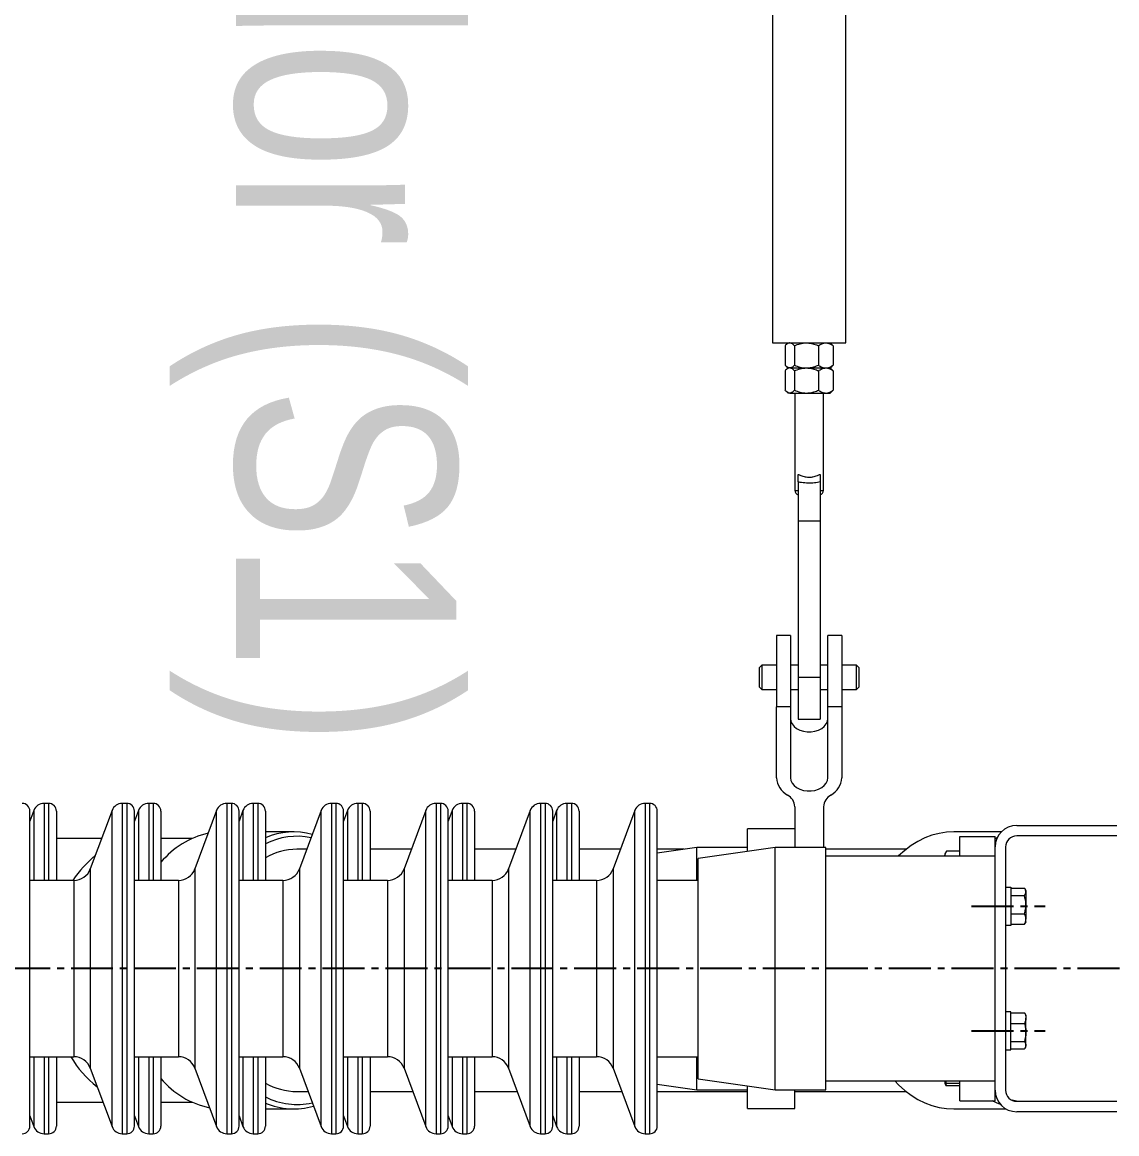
# Model space of a CAD drawing. Header units: millimetres. Extents: x 1587714 to 3094800, y -694377 to -413614.
# Drawn here: x 2046012 to 2046509, y -578092 to -577587 of the extents above; entities that cross this region are included whole.
import ezdxf
from ezdxf.enums import TextEntityAlignment as Align

# ---------------------------------------------------------------- set-up
doc = ezdxf.new("R2010")
doc.units = ezdxf.units.MM
doc.linetypes.add('CENTER2', pattern=[28.575, 19.05, -3.175, 3.175, -3.175])
for name, color, linetype in [('0_EJES', 1, 'CENTER2'), ('M0_EQUIPOS', 7, 'Continuous'), ('M2_PLBULONES', 2, 'Continuous'), ('M_DIM', 1, 'Continuous')]:
    doc.layers.add(name, color=color, linetype=linetype)
doc.styles.add('ARIAL', font='arial.ttf', dxfattribs={"width": 0.8})

msp = doc.modelspace()

# ---------------------------------------------------------------- linework, layer by layer
at = {"layer": '0_EJES'}
for p, q in [((2046443.0053, -577988.7871), (2046476.3896, -577988.7871)), ((2046738.7427, -578017.058), (2044355.5699, -578017.058)), ((2046443.0053, -578045.3288), (2046476.3896, -578045.3288))]:
    msp.add_line(p, q, dxfattribs=at)
at = {"layer": 'M0_EQUIPOS', "color": 180, "linetype": 'Continuous', "lineweight": 15}
for p, q in [((2046385.9201, -577733.0188), (2046385.9201, -577068.058)), ((2046352.5201, -577071.8865), (2046352.5201, -577733.0188)), ((2046352.5201, -577733.0188), (2046385.9201, -577733.0188)), ((2046358.3151, -577734.2891), (2046358.3151, -577743.1282)), ((2046359.6951, -577733.0188), (2046358.9087, -577733.6969)), ((2046362.5281, -577734.2891), (2046362.5281, -577743.1282)), ((2046373.4331, -577734.2891), (2046373.4331, -577743.1282)), ((2046379.5316, -577733.6969), (2046378.7451, -577733.0188)), ((2046380.1251, -577734.2891), (2046380.1251, -577743.1282)), ((2046358.3151, -577745.6684), (2046358.3151, -577754.5075)), ((2046358.9087, -577743.7205), (2046359.6951, -577744.3981)), ((2046359.6951, -577744.3981), (2046358.9087, -577745.0761)), ((2046360.4216, -577744.3981), (2046367.9806, -577744.3981)), ((2046362.5281, -577745.6684), (2046362.5281, -577754.5075)), ((2046367.9806, -577744.3981), (2046376.7791, -577744.3981)), ((2046373.4331, -577745.6684), (2046373.4331, -577754.5075)), ((2046376.7791, -577744.3981), (2046378.7451, -577744.3981)), ((2046378.7451, -577744.3981), (2046379.5316, -577743.7205)), ((2046379.5316, -577745.0761), (2046378.7451, -577744.3981)), ((2046380.1251, -577745.6684), (2046380.1251, -577754.5075)), ((2046358.9087, -577755.0997), (2046359.6951, -577755.7773)), ((2046360.4216, -577755.7773), (2046359.6951, -577755.7773)), ((2046360.4216, -577755.7773), (2046367.9806, -577755.7773)), ((2046362.7201, -577755.7773), (2046362.7201, -577800.0192)), ((2046367.9806, -577755.7773), (2046376.7791, -577755.7773)), ((2046375.7201, -577800.0192), (2046375.7201, -577755.7773)), ((2046376.7791, -577755.7773), (2046378.7451, -577755.7773)), ((2046378.7451, -577755.7773), (2046379.5316, -577755.0997)), ((2046364.2201, -577796.1592), (2046364.2201, -577813.8318)), ((2046374.2201, -577796.1592), (2046374.2201, -577813.8318)), ((2046362.7201, -577800.0192), (2046364.2201, -577800.0192)), ((2046374.2201, -577800.0192), (2046375.7201, -577800.0192)), ((2046364.2201, -577813.8318), (2046364.2201, -577884.8319)), ((2046364.2201, -577813.8318), (2046374.2201, -577813.8318)), ((2046374.2201, -577813.8318), (2046374.2201, -577884.8319)), ((2046360.7201, -577865.8318), (2046354.3702, -577865.8318)), ((2046354.3702, -577865.8318), (2046354.3702, -577898.2672)), ((2046360.7201, -577865.8318), (2046360.7201, -577898.2672)), ((2046384.0701, -577865.8318), (2046377.7202, -577865.8318)), ((2046377.7202, -577898.2672), (2046377.7202, -577865.8318)), ((2046384.0701, -577865.8318), (2046384.0701, -577898.2672)), ((2046347.7202, -577879.332), (2046346.7201, -577880.3319)), ((2046346.7201, -577889.3318), (2046346.7201, -577880.3319)), ((2046354.3702, -577879.332), (2046347.7202, -577879.332)), ((2046347.7202, -577879.332), (2046347.7202, -577890.3322)), ((2046364.2201, -577879.332), (2046360.7201, -577879.332)), ((2046377.7202, -577879.332), (2046374.2201, -577879.332)), ((2046390.7201, -577879.332), (2046384.0701, -577879.332)), ((2046391.7202, -577880.3319), (2046390.7201, -577879.332)), ((2046390.7201, -577890.3322), (2046390.7201, -577879.332)), ((2046391.7202, -577880.3319), (2046391.7202, -577889.3318)), ((2046364.2201, -577884.8319), (2046374.2201, -577884.8319)), ((2046364.2201, -577884.8319), (2046364.2201, -577903.8319)), ((2046374.2201, -577884.8319), (2046374.2201, -577903.8319)), ((2046346.7201, -577889.3318), (2046347.7202, -577890.3322)), ((2046347.7202, -577890.3322), (2046354.3702, -577890.3322)), ((2046360.7201, -577890.3322), (2046364.2201, -577890.3322)), ((2046374.2201, -577890.3322), (2046377.7202, -577890.3322)), ((2046384.0701, -577890.3322), (2046390.7201, -577890.3322)), ((2046390.7201, -577890.3322), (2046391.7202, -577889.3318)), ((2046360.7201, -577898.2672), (2046354.3702, -577898.2672)), ((2046354.3702, -577930.4404), (2046354.3702, -577898.2672)), ((2046360.7201, -577898.2672), (2046360.7201, -577930.4404)), ((2046384.0701, -577898.2672), (2046377.7202, -577898.2672)), ((2046377.7202, -577930.4404), (2046377.7202, -577898.2672)), ((2046384.0701, -577898.2672), (2046384.0701, -577930.4404)), ((2046364.2201, -577903.8319), (2046374.2201, -577903.8319)), ((2046023.7201, -577942.058), (2046021.6968, -577942.058)), ((2046021.6968, -577942.058), (2046021.6968, -577977.0579)), ((2046023.7201, -577942.058), (2046023.7201, -577977.0579)), ((2046059.2201, -577942.058), (2046057.1967, -577942.058)), ((2046057.1967, -577942.058), (2046057.1967, -578092.0581)), ((2046059.2201, -577942.058), (2046059.2201, -578092.0581)), ((2046071.2202, -577942.058), (2046069.1968, -577942.058)), ((2046069.1968, -577942.058), (2046069.1968, -577977.0579)), ((2046071.2202, -577942.058), (2046071.2202, -577977.0579)), ((2046106.7202, -577942.058), (2046104.6968, -577942.058)), ((2046104.6968, -577942.058), (2046104.6968, -578092.0581)), ((2046106.7202, -577942.058), (2046106.7202, -578092.0581)), ((2046118.7201, -577942.058), (2046116.6968, -577942.058)), ((2046116.6968, -577942.058), (2046116.6968, -577977.0579)), ((2046118.7201, -577942.058), (2046118.7201, -577977.0579)), ((2046154.2201, -577942.058), (2046152.1968, -577942.058)), ((2046152.1968, -577942.058), (2046152.1968, -578092.0581)), ((2046154.2201, -577942.058), (2046154.2201, -578092.0581)), ((2046166.2201, -577942.058), (2046164.1967, -577942.058)), ((2046164.1967, -577942.058), (2046164.1967, -577977.0579)), ((2046166.2201, -577942.058), (2046166.2201, -577977.0579)), ((2046201.7201, -577942.058), (2046199.6967, -577942.058)), ((2046199.6967, -577942.058), (2046199.6967, -578092.0581)), ((2046201.7201, -577942.058), (2046201.7201, -578092.0581)), ((2046213.7201, -577942.058), (2046211.6967, -577942.058)), ((2046211.6967, -577942.058), (2046211.6967, -577977.0579)), ((2046213.7201, -577942.058), (2046213.7201, -577977.0579)), ((2046249.2201, -577942.058), (2046247.1968, -577942.058)), ((2046247.1968, -577942.058), (2046247.1968, -578092.0581)), ((2046249.2201, -577942.058), (2046249.2201, -578092.0581)), ((2046261.2201, -577942.058), (2046259.1968, -577942.058)), ((2046259.1968, -577942.058), (2046259.1968, -577977.0579)), ((2046261.2201, -577942.058), (2046261.2201, -577977.0579)), ((2046296.7202, -577942.058), (2046294.6968, -577942.058)), ((2046294.6968, -577942.058), (2046294.6968, -578092.0581)), ((2046296.7202, -577942.058), (2046296.7202, -578092.0581)), ((2046362.7201, -577943.5796), (2046362.7201, -577962.058)), ((2046375.7201, -577943.5796), (2046375.7201, -577962.058)), ((2046017.0096, -577945.3172), (2046015.2201, -577950.1347)), ((2046015.2201, -578088.5581), (2046015.2201, -577945.558)), ((2046017.0096, -577945.3172), (2046017.0096, -577977.0579)), ((2046027.2201, -577945.558), (2046027.2201, -577977.0579)), ((2046052.5096, -577945.3172), (2046042.657, -577971.8437)), ((2046052.5096, -578088.7989), (2046052.5096, -577945.3172)), ((2046064.5096, -577945.3172), (2046062.7201, -577950.1347)), ((2046062.7201, -578088.5581), (2046062.7201, -577945.558)), ((2046064.5096, -577945.3172), (2046064.5096, -577977.0579)), ((2046074.7201, -577945.558), (2046074.7201, -577977.0579)), ((2046100.0096, -577945.3172), (2046090.157, -577971.8437)), ((2046100.0096, -578088.7989), (2046100.0096, -577945.3172)), ((2046112.0096, -577945.3172), (2046110.2201, -577950.1347)), ((2046110.2201, -578088.5581), (2046110.2201, -577945.558)), ((2046112.0096, -577945.3172), (2046112.0096, -577977.0579)), ((2046122.2202, -577945.558), (2046122.2202, -577977.0579)), ((2046147.5096, -577945.3172), (2046137.6569, -577971.8437)), ((2046147.5096, -578088.7989), (2046147.5096, -577945.3172)), ((2046159.5096, -577945.3172), (2046157.7202, -577950.1347)), ((2046157.7202, -578088.5581), (2046157.7202, -577945.558)), ((2046159.5096, -577945.3172), (2046159.5096, -577977.0579)), ((2046169.7201, -577945.558), (2046169.7201, -577977.0579)), ((2046195.0097, -577945.3172), (2046185.1569, -577971.8437)), ((2046195.0097, -578088.7989), (2046195.0097, -577945.3172)), ((2046207.0096, -577945.3172), (2046205.2202, -577950.1347)), ((2046205.2202, -578088.5581), (2046205.2202, -577945.558)), ((2046207.0096, -577945.3172), (2046207.0096, -577977.0579)), ((2046217.2201, -577945.558), (2046217.2201, -577977.0579)), ((2046242.5096, -577945.3172), (2046232.657, -577971.8437)), ((2046242.5096, -578088.7989), (2046242.5096, -577945.3172)), ((2046254.5096, -577945.3172), (2046252.7202, -577950.1347)), ((2046252.7202, -578088.5581), (2046252.7202, -577945.558)), ((2046254.5096, -577945.3172), (2046254.5096, -577977.0579)), ((2046264.7201, -577945.558), (2046264.7201, -577977.0579)), ((2046290.0096, -577945.3172), (2046280.1569, -577971.8437)), ((2046290.0096, -578088.7989), (2046290.0096, -577945.3172)), ((2046300.2201, -578088.5581), (2046300.2201, -577945.558)), ((2046362.7201, -577953.5579), (2046341.2201, -577953.5579)), ((2046341.2201, -577963.8438), (2046341.2201, -577953.5579)), ((2046463.4801, -577952.0578), (2046508.9601, -577952.0578)), ((2046047.8048, -577957.9839), (2046027.2201, -577957.9839)), ((2046088.9708, -577957.9839), (2046074.7201, -577957.9839)), ((2046135.0698, -577954.9841), (2046122.2202, -577954.9841)), ((2046456.5121, -577954.9841), (2046434.8831, -577954.9841)), ((2046437.7201, -577966.0577), (2046437.7201, -577957.0579)), ((2046437.7201, -577957.0579), (2046453.7201, -577957.0579)), ((2046453.7201, -577961.8182), (2046453.7201, -577957.0579)), ((2046508.9601, -577956.8181), (2046463.4801, -577956.8181)), ((2046140.9848, -577962.8839), (2046136.484, -577962.8839)), ((2046188.4848, -577962.8839), (2046169.7201, -577962.8839)), ((2046235.9848, -577962.8839), (2046217.2201, -577962.8839)), ((2046283.4848, -577962.8839), (2046264.7201, -577962.8839)), ((2046318.2201, -577962.058), (2046300.2201, -577964.6291)), ((2046312.4381, -577962.8839), (2046300.2201, -577962.8839)), ((2046341.2201, -577962.058), (2046318.2201, -577962.058)), ((2046318.2201, -577977.0579), (2046318.2201, -577962.058)), ((2046353.7201, -577962.058), (2046318.7201, -577967.0577)), ((2046376.7201, -577962.058), (2046353.7201, -577962.058)), ((2046353.7201, -578072.0581), (2046353.7201, -577962.058)), ((2046376.7201, -578072.0581), (2046376.7201, -577962.058)), ((2046413.3029, -577962.8839), (2046376.7201, -577962.8839)), ((2046431.5504, -577963.8166), (2046430.9129, -577964.9205)), ((2046437.7201, -577963.8166), (2046431.5504, -577963.8166)), ((2046453.7201, -578072.298), (2046453.7201, -577961.8182)), ((2046458.4801, -577961.8182), (2046458.4801, -578072.298)), ((2046318.7201, -578067.058), (2046318.7201, -577967.0577)), ((2046453.7201, -577966.0577), (2046376.7201, -577966.0577)), ((2046430.9129, -577964.9205), (2046430.9129, -577965.877)), ((2046430.9431, -577966.0577), (2046430.9129, -577965.877)), ((2046430.9129, -577965.877), (2046430.9129, -577966.0577)), ((2046042.657, -577971.8437), (2046042.657, -578062.2725)), ((2046090.157, -577971.8437), (2046090.157, -578062.2725)), ((2046137.6569, -577971.8437), (2046137.6569, -578062.2725)), ((2046185.1569, -577971.8437), (2046185.1569, -578062.2725)), ((2046232.657, -577971.8437), (2046232.657, -578062.2725)), ((2046280.1569, -577971.8437), (2046280.1569, -578062.2725)), ((2046035.1576, -577977.0579), (2046015.2201, -577977.0579)), ((2046035.1576, -577977.0579), (2046035.1576, -578057.0578)), ((2046082.6576, -577977.0579), (2046062.7201, -577977.0579)), ((2046082.6576, -577977.0579), (2046082.6576, -578057.0578)), ((2046130.1575, -577977.0579), (2046110.2201, -577977.0579)), ((2046130.1575, -577977.0579), (2046130.1575, -578057.0578)), ((2046177.6575, -577977.0579), (2046157.7202, -577977.0579)), ((2046177.6575, -577977.0579), (2046177.6575, -578057.0578)), ((2046225.1576, -577977.0579), (2046205.2202, -577977.0579)), ((2046225.1576, -577977.0579), (2046225.1576, -578057.0578)), ((2046272.6575, -577977.0579), (2046252.7202, -577977.0579)), ((2046272.6575, -577977.0579), (2046272.6575, -578057.0578)), ((2046318.7201, -577977.0579), (2046300.2201, -577977.0579)), ((2046015.2201, -578057.0578), (2046035.1576, -578057.0578)), ((2046017.0096, -578057.0578), (2046017.0096, -578088.7989)), ((2046021.6968, -578057.0578), (2046021.6968, -578092.0581)), ((2046023.7201, -578057.0578), (2046023.7201, -578092.0581)), ((2046027.2201, -578057.0578), (2046027.2201, -578088.5581)), ((2046062.7201, -578057.0578), (2046082.6576, -578057.0578)), ((2046064.5096, -578057.0578), (2046064.5096, -578088.7989)), ((2046069.1968, -578057.0578), (2046069.1968, -578092.0581)), ((2046071.2202, -578057.0578), (2046071.2202, -578092.0581)), ((2046074.7201, -578057.0578), (2046074.7201, -578088.5581)), ((2046110.2201, -578057.0578), (2046130.1575, -578057.0578)), ((2046112.0096, -578057.0578), (2046112.0096, -578088.7989)), ((2046116.6968, -578057.0578), (2046116.6968, -578092.0581)), ((2046118.7201, -578057.0578), (2046118.7201, -578092.0581)), ((2046122.2202, -578057.0578), (2046122.2202, -578088.5581)), ((2046157.7202, -578057.0578), (2046177.6575, -578057.0578)), ((2046159.5096, -578057.0578), (2046159.5096, -578088.7989)), ((2046164.1967, -578057.0578), (2046164.1967, -578092.0581)), ((2046166.2201, -578057.0578), (2046166.2201, -578092.0581)), ((2046169.7201, -578057.0578), (2046169.7201, -578088.5581)), ((2046205.2202, -578057.0578), (2046225.1576, -578057.0578)), ((2046207.0096, -578057.0578), (2046207.0096, -578088.7989)), ((2046211.6967, -578057.0578), (2046211.6967, -578092.0581)), ((2046213.7201, -578057.0578), (2046213.7201, -578092.0581)), ((2046217.2201, -578057.0578), (2046217.2201, -578088.5581)), ((2046252.7202, -578057.0578), (2046272.6575, -578057.0578)), ((2046254.5096, -578057.0578), (2046254.5096, -578088.7989)), ((2046259.1968, -578057.0578), (2046259.1968, -578092.0581)), ((2046261.2201, -578057.0578), (2046261.2201, -578092.0581)), ((2046264.7201, -578057.0578), (2046264.7201, -578088.5581)), ((2046300.2201, -578057.0578), (2046318.7201, -578057.0578)), ((2046318.2201, -578072.0581), (2046318.2201, -578057.0578)), ((2046042.657, -578062.2725), (2046052.5096, -578088.7989)), ((2046090.157, -578062.2725), (2046100.0096, -578088.7989)), ((2046137.6569, -578062.2725), (2046147.5096, -578088.7989)), ((2046185.1569, -578062.2725), (2046195.0097, -578088.7989)), ((2046232.657, -578062.2725), (2046242.5096, -578088.7989)), ((2046280.1569, -578062.2725), (2046290.0096, -578088.7989)), ((2046300.2201, -578069.4866), (2046318.2201, -578072.0581)), ((2046318.7201, -578067.058), (2046353.7201, -578072.0581)), ((2046341.2201, -578080.5578), (2046341.2201, -578070.2724)), ((2046376.7201, -578068.058), (2046453.7201, -578068.058)), ((2046430.9129, -578068.058), (2046430.9129, -578069.1952)), ((2046430.9129, -578069.1952), (2046431.5504, -578070.2996)), ((2046431.5504, -578069.1952), (2046431.2495, -578068.058)), ((2046437.7201, -578069.1952), (2046431.5504, -578069.1952)), ((2046437.7201, -578070.2996), (2046431.5504, -578070.2996)), ((2046437.7201, -578077.0578), (2046437.7201, -578068.058)), ((2046136.484, -578072.884), (2046141.5983, -578072.884)), ((2046169.7201, -578072.884), (2046189.0984, -578072.884)), ((2046217.2201, -578072.884), (2046236.5984, -578072.884)), ((2046264.7201, -578072.884), (2046284.0984, -578072.884)), ((2046300.2201, -578072.884), (2046341.2201, -578072.884)), ((2046318.2201, -578072.0581), (2046341.2201, -578072.0581)), ((2046353.7201, -578072.0581), (2046376.7201, -578072.0581)), ((2046362.7201, -578080.5578), (2046362.7201, -578072.0581)), ((2046362.7201, -578072.884), (2046413.3029, -578072.884)), ((2046453.7201, -578077.0578), (2046453.7201, -578072.298)), ((2046453.8556, -578073.9188), (2046453.7201, -578073.8458)), ((2046453.7201, -578074.9149), (2046454.1415, -578075.1347)), ((2046027.2201, -578077.784), (2046048.4183, -578077.784)), ((2046074.7201, -578077.784), (2046088.9708, -578077.784)), ((2046122.2202, -578080.7838), (2046135.0698, -578080.7838)), ((2046341.2201, -578080.5578), (2046362.7201, -578080.5578)), ((2046434.8831, -578080.7838), (2046458.6588, -578080.7838)), ((2046437.7201, -578077.0578), (2046453.7201, -578077.0578)), ((2046463.4387, -578077.2976), (2046461.4597, -578076.8713)), ((2046463.4801, -578077.2981), (2046508.9601, -578077.2981)), ((2046015.2201, -578083.981), (2046017.0096, -578088.7989)), ((2046062.7201, -578083.981), (2046064.5096, -578088.7989)), ((2046110.2201, -578083.981), (2046112.0096, -578088.7989)), ((2046157.7202, -578083.981), (2046159.5096, -578088.7989)), ((2046205.2202, -578083.981), (2046207.0096, -578088.7989)), ((2046252.7202, -578083.981), (2046254.5096, -578088.7989)), ((2046508.9601, -578082.0579), (2046463.4801, -578082.0579)), ((2046021.6968, -578092.0581), (2046023.7201, -578092.0581)), ((2046057.1967, -578092.0581), (2046059.2201, -578092.0581)), ((2046069.1968, -578092.0581), (2046071.2202, -578092.0581)), ((2046104.6968, -578092.0581), (2046106.7202, -578092.0581)), ((2046116.6968, -578092.0581), (2046118.7201, -578092.0581)), ((2046152.1968, -578092.0581), (2046154.2201, -578092.0581)), ((2046164.1967, -578092.0581), (2046166.2201, -578092.0581)), ((2046199.6967, -578092.0581), (2046201.7201, -578092.0581)), ((2046211.6967, -578092.0581), (2046213.7201, -578092.0581)), ((2046247.1968, -578092.0581), (2046249.2201, -578092.0581)), ((2046259.1968, -578092.0581), (2046261.2201, -578092.0581)), ((2046294.6968, -578092.0581), (2046296.7202, -578092.0581))]:
    msp.add_line(p, q, dxfattribs=at)
at = {"layer": 'M0_EQUIPOS', "color": 180, "linetype": 'Continuous', "lineweight": 15, "flags": 128}
for points in [[(2046360.7201, -577903.5701), (2046360.9059, -577904.8199), (2046361.455, -577906.0149), (2046362.3435, -577907.103), (2046363.5325, -577908.0371), (2046364.9702, -577908.7753), (2046366.5935, -577909.2864), (2046368.3316, -577909.5478), (2046370.1086, -577909.5478), (2046371.8468, -577909.2864), (2046373.4701, -577908.7753), (2046374.9077, -577908.0371), (2046376.0968, -577907.103), (2046376.9853, -577906.0149), (2046377.5344, -577904.8199), (2046377.7202, -577903.5701)], [(2046360.7201, -577930.4404), (2046360.9059, -577931.6902), (2046361.455, -577932.8851), (2046362.3435, -577933.9733), (2046363.5325, -577934.9069), (2046364.9702, -577935.6455), (2046366.5935, -577936.1567), (2046368.3316, -577936.418), (2046370.1086, -577936.418), (2046371.8468, -577936.1567), (2046373.4701, -577935.6455), (2046374.9077, -577934.9069), (2046376.0968, -577933.9733), (2046376.9853, -577932.8851), (2046377.5344, -577931.6902), (2046377.7202, -577930.4404)], [(2046434.8831, -577954.9841), (2046431.5593, -577955.1596), (2046428.2541, -577955.6865), (2046424.986, -577956.561), (2046421.7733, -577957.7784), (2046418.6338, -577959.3319), (2046415.5852, -577961.2131), (2046412.6446, -577963.4108), (2046409.8283, -577965.9137), (2046409.6791, -577966.0577)], [(2046453.7201, -577958.0378), (2046454.3002, -577957.7784), (2046454.6691, -577957.6201)], [(2046408.0598, -578068.058), (2046409.8283, -578069.8542), (2046412.6446, -578072.3571), (2046415.5852, -578074.5549), (2046418.6338, -578076.436), (2046421.7733, -578077.9895), (2046424.986, -578079.2069), (2046428.2541, -578080.0814), (2046431.5593, -578080.6078), (2046434.8831, -578080.7838)], [(2046456.1406, -578078.7315), (2046454.3002, -578077.9895), (2046452.3294, -578077.0578)]]:
    msp.add_lwpolyline(points, dxfattribs=at)
at = {"layer": 'M0_EQUIPOS', "color": 180, "linetype": 'Continuous', "lineweight": 15}
for centre, radius, start, end in [((2046364.7201, -577800.019), 2, 180, 255.504974), ((2046373.7201, -577800.019), 2, 284.498157, 0), ((2046363.9154, -577929.8856), 9.5614, 183.3266, 241.546777), ((2046374.5249, -577929.8856), 9.5614, 298.453223, 356.6734), ((2046356.2918, -577943.9532), 6.4392, 3.325939, 61.5437), ((2046382.1485, -577943.9532), 6.4392, 118.4563, 176.674061), ((2046011.7201, -577945.558), 3.5, 0, 90), ((2046021.6968, -577947.058), 5, 90, 159.623565), ((2046023.7201, -577945.558), 3.5, 0, 90), ((2046057.1968, -577947.058), 5, 90, 159.623565), ((2046059.2201, -577945.558), 3.5, 0, 90), ((2046069.1968, -577947.058), 5, 90, 159.623565), ((2046071.2201, -577945.558), 3.5, 0, 90), ((2046104.6968, -577947.058), 5, 90, 159.623565), ((2046106.7201, -577945.558), 3.5, 0, 90), ((2046116.6968, -577947.058), 5, 90, 159.623565), ((2046118.7201, -577945.558), 3.5, 0, 90), ((2046152.1968, -577947.058), 5, 90, 159.623565), ((2046154.2201, -577945.558), 3.5, 0, 90), ((2046164.1968, -577947.058), 5, 90, 159.623565), ((2046166.2201, -577945.558), 3.5, 0, 90), ((2046199.6968, -577947.058), 5, 90, 159.623565), ((2046201.7201, -577945.558), 3.5, 0, 90), ((2046211.6968, -577947.058), 5, 90, 159.623565), ((2046213.7201, -577945.558), 3.5, 0, 90), ((2046247.1968, -577947.058), 5, 90, 159.623565), ((2046249.2201, -577945.558), 3.5, 0, 90), ((2046259.1968, -577947.058), 5, 90, 159.623565), ((2046261.2201, -577945.558), 3.5, 0, 90), ((2046294.6968, -577947.058), 5, 90, 159.623565), ((2046296.7201, -577945.558), 3.5, 0, 90), ((2046463.4801, -577961.818), 9.76, 90, 180), ((2046105.2076, -577994.391), 39.7975, 103.112907, 140.001598), ((2046135.0476, -577987.0747), 32.0842, 74.732885, 113.565985), ((2046136.4839, -577988.461), 31.4586, 78.19089, 116.962996), ((2046463.4801, -577961.818), 5, 90, 180), ((2046136.7262, -577992.243), 29.3601, 90.472515, 119.608609), ((2046075.8176, -578003.6474), 48.8992, 129.184555, 147.059879), ((2046035.1576, -577969.058), 8, 270, 339.623565), ((2046082.6576, -577969.058), 8, 270, 339.623565), ((2046130.1576, -577969.058), 8, 270, 339.623565), ((2046177.6576, -577969.058), 8, 270, 339.623565), ((2046225.1576, -577969.058), 8, 270, 339.623565), ((2046272.6576, -577969.058), 8, 270, 339.623565), ((2046075.5583, -578032.2306), 48.6406, 210.691919, 232.258055), ((2046035.1576, -578065.058), 8, 20.376435, 90), ((2046082.6576, -578065.058), 8, 20.376435, 90), ((2046130.1576, -578065.058), 8, 20.376435, 90), ((2046177.6576, -578065.058), 8, 20.376435, 90), ((2046225.1576, -578065.058), 8, 20.376435, 90), ((2046272.6576, -578065.058), 8, 20.376435, 90), ((2046104.9364, -578041.7683), 39.3385, 219.815552, 258.122527), ((2046136.7262, -578043.525), 29.3601, 240.391391, 269.527485), ((2046136.4549, -578047.5078), 31.2665, 242.917554, 283.000347), ((2046463.4801, -578072.298), 9.76, 180, 270), ((2046463.4801, -578072.298), 5, 180, 270), ((2046135.0542, -578048.5906), 32.1809, 246.496209, 286.23508), ((2046011.7201, -578088.558), 3.5, 270, 0), ((2046021.6968, -578087.058), 5, 200.376435, 270), ((2046023.7201, -578088.558), 3.5, 270, 0), ((2046057.1968, -578087.058), 5, 200.376435, 270), ((2046059.2201, -578088.558), 3.5, 270, 0), ((2046069.1968, -578087.058), 5, 200.376435, 270), ((2046071.2201, -578088.558), 3.5, 270, 0), ((2046104.6968, -578087.058), 5, 200.376435, 270), ((2046106.7201, -578088.558), 3.5, 270, 0), ((2046116.6968, -578087.058), 5, 200.376435, 270), ((2046118.7201, -578088.558), 3.5, 270, 0), ((2046152.1968, -578087.058), 5, 200.376435, 270), ((2046154.2201, -578088.558), 3.5, 270, 0), ((2046164.1968, -578087.058), 5, 200.376435, 270), ((2046166.2201, -578088.558), 3.5, 270, 0), ((2046199.6968, -578087.058), 5, 200.376435, 270), ((2046201.7201, -578088.558), 3.5, 270, 0), ((2046211.6968, -578087.058), 5, 200.376435, 270), ((2046213.7201, -578088.558), 3.5, 270, 0), ((2046247.1968, -578087.058), 5, 200.376435, 270), ((2046249.2201, -578088.558), 3.5, 270, 0), ((2046259.1968, -578087.058), 5, 200.376435, 270), ((2046261.2201, -578088.558), 3.5, 270, 0), ((2046294.6968, -578087.058), 5, 200.376435, 270), ((2046296.7201, -578088.558), 3.5, 270, 0)]:
    msp.add_arc(centre, radius, start, end, dxfattribs=at)
for points, knots in [([(2046360.4216, -577733.0188), (2046360.3734, -577733.0203), (2046360.0577, -577733.0296), (2046359.4686, -577733.2373), (2046358.8179, -577733.7459), (2046358.4394, -577734.1548), (2046358.3151, -577734.2891)], [0, 0, 0, 0, 0.06652145, 0.43527089, 0.81455537, 1, 1, 1, 1]), ([(2046362.5281, -577734.2891), (2046362.3498, -577734.1004), (2046361.9278, -577733.654), (2046361.2246, -577733.1393), (2046360.6916, -577733.0593), (2046360.4216, -577733.0188)], [0, 0, 0, 0, 0.265448083, 0.628077783, 1, 1, 1, 1]), ([(2046362.5281, -577734.2891), (2046363.3759, -577733.955), (2046365.1024, -577733.2747), (2046366.9879, -577733.0238), (2046367.955, -577733.019), (2046367.9806, -577733.0188)], [0, 0, 0, 0, 0.48435527, 0.98632986, 1, 1, 1, 1]), ([(2046367.9806, -577733.0188), (2046368.7438, -577733.0672), (2046370.2978, -577733.1658), (2046372.1047, -577733.7354), (2046373.1337, -577734.1643), (2046373.4331, -577734.2891)], [0, 0, 0, 0, 0.40628955, 0.82726777, 1, 1, 1, 1]), ([(2046373.4331, -577734.2891), (2046373.9533, -577733.955), (2046375.0126, -577733.2747), (2046376.1703, -577733.0238), (2046376.7634, -577733.019), (2046376.7791, -577733.0188)], [0, 0, 0, 0, 0.484349492, 0.986318694, 1, 1, 1, 1]), ([(2046376.7791, -577733.0188), (2046377.2475, -577733.0672), (2046378.2011, -577733.1658), (2046379.3099, -577733.7354), (2046379.9414, -577734.1643), (2046380.1251, -577734.2891)], [0, 0, 0, 0, 0.406294513, 0.827272115, 1, 1, 1, 1]), ([(2046380.1251, -577734.2891), (2046379.9486, -577734.084), (2046379.7584, -577733.8629), (2046379.5575, -577733.7246), (2046379.543, -577733.7145)], [0, 0, 0, 0, 0.92749451, 1, 1, 1, 1]), ([(2046360.4216, -577744.3981), (2046360.3734, -577744.3968), (2046360.0577, -577744.3886), (2046359.4687, -577744.1789), (2046358.8178, -577743.6716), (2046358.4394, -577743.2626), (2046358.3151, -577743.1282)], [0, 0, 0, 0, 0.066521, 0.43528635, 0.81455264, 1, 1, 1, 1]), ([(2046360.4216, -577744.3981), (2046360.3734, -577744.3995), (2046360.0577, -577744.4089), (2046359.4686, -577744.6165), (2046358.8179, -577745.1251), (2046358.4394, -577745.5341), (2046358.3151, -577745.6684)], [0, 0, 0, 0, 0.06652145, 0.43527089, 0.81455537, 1, 1, 1, 1]), ([(2046362.5281, -577743.1282), (2046362.3498, -577743.3169), (2046361.9278, -577743.7634), (2046361.2247, -577744.2782), (2046360.6916, -577744.3578), (2046360.4216, -577744.3981)], [0, 0, 0, 0, 0.26545017, 0.62808272, 1, 1, 1, 1]), ([(2046362.5281, -577745.6684), (2046362.3498, -577745.4797), (2046361.9278, -577745.0332), (2046361.2246, -577744.5185), (2046360.6916, -577744.4386), (2046360.4216, -577744.3981)], [0, 0, 0, 0, 0.265448083, 0.628077783, 1, 1, 1, 1]), ([(2046362.5281, -577743.1282), (2046363.3759, -577743.4613), (2046365.1025, -577744.1396), (2046366.9878, -577744.3993), (2046367.955, -577744.3981), (2046367.9806, -577744.3981)], [0, 0, 0, 0, 0.48433592, 0.98632989, 1, 1, 1, 1]), ([(2046362.5281, -577745.6684), (2046363.3759, -577745.3343), (2046365.1024, -577744.6539), (2046366.9879, -577744.4031), (2046367.955, -577744.3982), (2046367.9806, -577744.3981)], [0, 0, 0, 0, 0.48435527, 0.98632986, 1, 1, 1, 1]), ([(2046367.9806, -577744.3981), (2046368.7438, -577744.3499), (2046370.2978, -577744.2517), (2046372.1047, -577743.6819), (2046373.1337, -577743.253), (2046373.4331, -577743.1282)], [0, 0, 0, 0, 0.40628447, 0.8272663, 1, 1, 1, 1]), ([(2046367.9806, -577744.3981), (2046368.7438, -577744.4465), (2046370.2978, -577744.545), (2046372.1047, -577745.1147), (2046373.1337, -577745.5436), (2046373.4331, -577745.6684)], [0, 0, 0, 0, 0.40628955, 0.82726777, 1, 1, 1, 1]), ([(2046373.4331, -577743.1282), (2046373.9533, -577743.4613), (2046375.0127, -577744.1396), (2046376.1703, -577744.3993), (2046376.7634, -577744.3981), (2046376.7791, -577744.3981)], [0, 0, 0, 0, 0.48433015, 0.98631872, 1, 1, 1, 1]), ([(2046373.4331, -577745.6684), (2046373.9533, -577745.3343), (2046375.0126, -577744.6539), (2046376.1703, -577744.4031), (2046376.7634, -577744.3982), (2046376.7791, -577744.3981)], [0, 0, 0, 0, 0.484349492, 0.986318694, 1, 1, 1, 1]), ([(2046376.7791, -577744.3981), (2046377.2475, -577744.3499), (2046378.2011, -577744.2517), (2046379.3099, -577743.682), (2046379.9414, -577743.253), (2046380.1251, -577743.1282)], [0, 0, 0, 0, 0.406289437, 0.827270638, 1, 1, 1, 1]), ([(2046376.7791, -577744.3981), (2046377.2475, -577744.4465), (2046378.2011, -577744.545), (2046379.3099, -577745.1146), (2046379.9414, -577745.5436), (2046380.1251, -577745.6684)], [0, 0, 0, 0, 0.406294513, 0.827272115, 1, 1, 1, 1]), ([(2046380.1251, -577743.1282), (2046379.9487, -577743.3342), (2046379.7586, -577743.5563), (2046379.5575, -577743.6925), (2046379.543, -577743.7024)], [0, 0, 0, 0, 0.92756445, 1, 1, 1, 1]), ([(2046380.1251, -577745.6684), (2046379.9486, -577745.4632), (2046379.7584, -577745.2421), (2046379.5575, -577745.1038), (2046379.543, -577745.0938)], [0, 0, 0, 0, 0.92749451, 1, 1, 1, 1]), ([(2046360.4216, -577755.7773), (2046360.3734, -577755.776), (2046360.0577, -577755.7678), (2046359.4687, -577755.5581), (2046358.8178, -577755.0509), (2046358.4394, -577754.6418), (2046358.3151, -577754.5075)], [0, 0, 0, 0, 0.066521, 0.43528635, 0.81455264, 1, 1, 1, 1]), ([(2046362.5281, -577754.5075), (2046362.3498, -577754.6962), (2046361.9278, -577755.1426), (2046361.2247, -577755.6574), (2046360.6916, -577755.737), (2046360.4216, -577755.7773)], [0, 0, 0, 0, 0.26545017, 0.62808272, 1, 1, 1, 1]), ([(2046362.5281, -577754.5075), (2046363.3759, -577754.8406), (2046365.1025, -577755.5188), (2046366.9878, -577755.7785), (2046367.955, -577755.7773), (2046367.9806, -577755.7773)], [0, 0, 0, 0, 0.48433592, 0.98632989, 1, 1, 1, 1]), ([(2046367.9806, -577755.7773), (2046368.7438, -577755.7291), (2046370.2978, -577755.631), (2046372.1047, -577755.0612), (2046373.1337, -577754.6323), (2046373.4331, -577754.5075)], [0, 0, 0, 0, 0.40628447, 0.8272663, 1, 1, 1, 1]), ([(2046373.4331, -577754.5075), (2046373.9533, -577754.8406), (2046375.0127, -577755.5188), (2046376.1703, -577755.7785), (2046376.7634, -577755.7773), (2046376.7791, -577755.7773)], [0, 0, 0, 0, 0.48433015, 0.98631872, 1, 1, 1, 1]), ([(2046376.7791, -577755.7773), (2046377.2475, -577755.7291), (2046378.2011, -577755.631), (2046379.3099, -577755.0612), (2046379.9414, -577754.6323), (2046380.1251, -577754.5075)], [0, 0, 0, 0, 0.406289437, 0.827270638, 1, 1, 1, 1]), ([(2046380.1251, -577754.5075), (2046379.9487, -577754.7135), (2046379.7586, -577754.9356), (2046379.5575, -577755.0717), (2046379.543, -577755.0816)], [0, 0, 0, 0, 0.92756445, 1, 1, 1, 1]), ([(2046364.2201, -577792.6859), (2046364.3729, -577792.7612), (2046364.9842, -577793.0625), (2046366.323, -577793.6043), (2046367.8111, -577793.9135), (2046369.3123, -577794.0183), (2046370.1658, -577793.9681), (2046371.597, -577793.7135), (2046372.8929, -577793.3242), (2046373.8137, -577792.8814), (2046374.2201, -577792.6859)], [0, 0, 0, 0, 0.062005776, 0.248093816, 0.43183589, 0.458352058, 0.635752262, 0.644169645, 0.842961096, 1, 1, 1, 1]), ([(2046364.2201, -577796.1592), (2046364.2201, -577795.9254), (2046364.2201, -577795.4443), (2046364.2201, -577794.3747), (2046364.2201, -577793.405), (2046364.2201, -577792.8826), (2046364.2201, -577792.6859)], [0, 0, 0, 0, 0.3240481, 0.66654049, 0.87449979, 1, 1, 1, 1]), ([(2046374.2201, -577792.6859), (2046374.2201, -577793.0107), (2046374.2201, -577793.7788), (2046374.2201, -577794.906), (2046374.2201, -577795.7364), (2046374.2201, -577796.0642), (2046374.2201, -577796.1592)], [0, 0, 0, 0, 0.20767948, 0.49110868, 0.85249263, 1, 1, 1, 1]), ([(2046374.2201, -577796.1592), (2046373.3831, -577796.3135), (2046371.5862, -577796.6449), (2046369.4014, -577796.7224), (2046367.1807, -577796.6306), (2046365.6963, -577796.4554), (2046364.506, -577796.2166), (2046364.2201, -577796.1592)], [0, 0, 0, 0, 0.26478143, 0.56844827, 0.61180234, 0.90677654, 1, 1, 1, 1]), ([(2046430.9129, -577965.877), (2046430.9136, -577965.828), (2046430.9226, -577965.131), (2046431.2479, -577964.4499), (2046431.5504, -577963.8166)], [0, 0, 0, 0, 0.07027221, 1, 1, 1, 1]), ([(2046430.9129, -578069.1952), (2046430.9921, -578069.1952), (2046431.0931, -578069.1952), (2046431.4689, -578069.1952), (2046431.5504, -578069.1952)], [0, 0, 0, 0, 0.78292621, 1, 1, 1, 1]), ([(2046431.5504, -578070.2996), (2046431.3518, -578069.9667), (2046431.135, -578069.6032), (2046431.077, -578069.2269), (2046431.0722, -578069.1952)], [0, 0, 0, 0, 0.91586625, 1, 1, 1, 1])]:
    msp.add_open_spline(points, degree=3, knots=knots, dxfattribs=at)
at = {"layer": 'M2_PLBULONES', "linetype": 'Continuous', "lineweight": 15}
for p, q in [((2046458.4801, -577980.0996), (2046460.8677, -577980.0996)), ((2046458.4801, -577980.1268), (2046460.8677, -577980.1268)), ((2046460.8677, -577980.1268), (2046460.8677, -577997.4479)), ((2046460.8677, -577980.5741), (2046467.0374, -577980.5741)), ((2046460.8677, -577983.9587), (2046467.0374, -577983.9587)), ((2046467.2762, -577980.946), (2046467.6749, -577981.6365)), ((2046467.6749, -577981.6365), (2046467.6749, -577982.2664)), ((2046467.6749, -577982.2664), (2046467.6749, -577988.0585)), ((2046467.6749, -577988.0585), (2046467.6749, -577994.5664)), ((2046460.8677, -577992.1584), (2046467.0374, -577992.1584)), ((2046467.6749, -577995.9115), (2046467.6749, -577994.5664)), ((2046460.8677, -577997.4479), (2046458.4801, -577997.4479)), ((2046460.8677, -577996.9739), (2046467.0374, -577996.9739)), ((2046467.219, -577996.5834), (2046467.0374, -577996.9739)), ((2046467.6749, -577995.9115), (2046467.2762, -577996.602)), ((2046460.8677, -578036.6682), (2046458.4801, -578036.6682)), ((2046460.8677, -578053.9894), (2046460.8677, -578036.6682)), ((2046460.8677, -578037.1422), (2046467.0374, -578037.1422)), ((2046467.219, -578037.5328), (2046467.0374, -578037.1422)), ((2046467.6749, -578038.2046), (2046467.2762, -578037.5142)), ((2046467.6749, -578038.2046), (2046467.6749, -578039.5498)), ((2046467.6749, -578046.0576), (2046467.6749, -578039.5498)), ((2046460.8677, -578041.9578), (2046467.0374, -578041.9578)), ((2046460.8677, -578050.1575), (2046467.0374, -578050.1575)), ((2046467.6749, -578051.8498), (2046467.6749, -578046.0576)), ((2046458.4801, -578053.9894), (2046460.8677, -578053.9894)), ((2046458.4801, -578054.0165), (2046460.8677, -578054.0165)), ((2046460.8677, -578053.5421), (2046467.0374, -578053.5421)), ((2046467.2762, -578053.1702), (2046467.6749, -578052.4797)), ((2046467.6749, -578052.4797), (2046467.6749, -578051.8498))]:
    msp.add_line(p, q, dxfattribs=at)
for points, knots in [([(2046467.6749, -577982.2664), (2046467.5958, -577981.8174), (2046467.4948, -577981.2441), (2046467.119, -577980.6936), (2046467.0374, -577980.5741)], [0, 0, 0, 0, 0.78294592, 1, 1, 1, 1]), ([(2046467.0374, -577983.9587), (2046467.2968, -577983.5323), (2046467.6366, -577982.9739), (2046467.6676, -577982.4017), (2046467.6749, -577982.2664)], [0, 0, 0, 0, 0.763414221, 1, 1, 1, 1]), ([(2046467.6749, -577988.0585), (2046467.6743, -577987.9614), (2046467.6651, -577986.5769), (2046467.3399, -577985.2202), (2046467.0374, -577983.9587)], [0, 0, 0, 0, 0.07017903, 1, 1, 1, 1]), ([(2046467.0374, -577992.1584), (2046467.2156, -577991.4926), (2046467.5753, -577990.1487), (2046467.6415, -577988.7595), (2046467.6749, -577988.0585)], [0, 0, 0, 0, 0.4954121, 1, 1, 1, 1]), ([(2046467.6749, -577994.5664), (2046467.6743, -577994.5093), (2046467.6651, -577993.6961), (2046467.3399, -577992.8992), (2046467.0374, -577992.1584)], [0, 0, 0, 0, 0.07019927, 1, 1, 1, 1]), ([(2046467.0374, -577996.9739), (2046467.2156, -577996.5829), (2046467.5752, -577995.7936), (2046467.6415, -577994.9779), (2046467.6749, -577994.5664)], [0, 0, 0, 0, 0.49548285, 1, 1, 1, 1]), ([(2046467.0374, -578037.1422), (2046467.2156, -578037.5333), (2046467.5752, -578038.3226), (2046467.6415, -578039.1382), (2046467.6749, -578039.5498)], [0, 0, 0, 0, 0.49548285, 1, 1, 1, 1]), ([(2046467.6749, -578039.5498), (2046467.6743, -578039.6069), (2046467.6651, -578040.4201), (2046467.3399, -578041.2169), (2046467.0374, -578041.9578)], [0, 0, 0, 0, 0.07019927, 1, 1, 1, 1]), ([(2046467.0374, -578041.9578), (2046467.2156, -578042.6236), (2046467.5753, -578043.9674), (2046467.6415, -578045.3567), (2046467.6749, -578046.0576)], [0, 0, 0, 0, 0.4954121, 1, 1, 1, 1]), ([(2046467.6749, -578046.0576), (2046467.6743, -578046.1548), (2046467.6651, -578047.5393), (2046467.3399, -578048.896), (2046467.0374, -578050.1575)], [0, 0, 0, 0, 0.07017903, 1, 1, 1, 1]), ([(2046467.0374, -578050.1575), (2046467.2968, -578050.5838), (2046467.6366, -578051.1423), (2046467.6676, -578051.7144), (2046467.6749, -578051.8498)], [0, 0, 0, 0, 0.763414221, 1, 1, 1, 1]), ([(2046467.6749, -578051.8498), (2046467.5958, -578052.2987), (2046467.4948, -578052.8721), (2046467.119, -578053.4226), (2046467.0374, -578053.5421)], [0, 0, 0, 0, 0.78294592, 1, 1, 1, 1])]:
    msp.add_open_spline(points, degree=3, knots=knots, dxfattribs=at)

# ---------------------------------------------------------------- texts
at = {"layer": 'M_DIM', "color": 11, "style": 'ARIAL', "width": 0.75}
msp.add_text('Seccionador (S1)', height=100, rotation=270, dxfattribs=at).set_placement((2046146.4794, -577511.4408), align=Align.MIDDLE)

doc.saveas('drawing.dxf')
